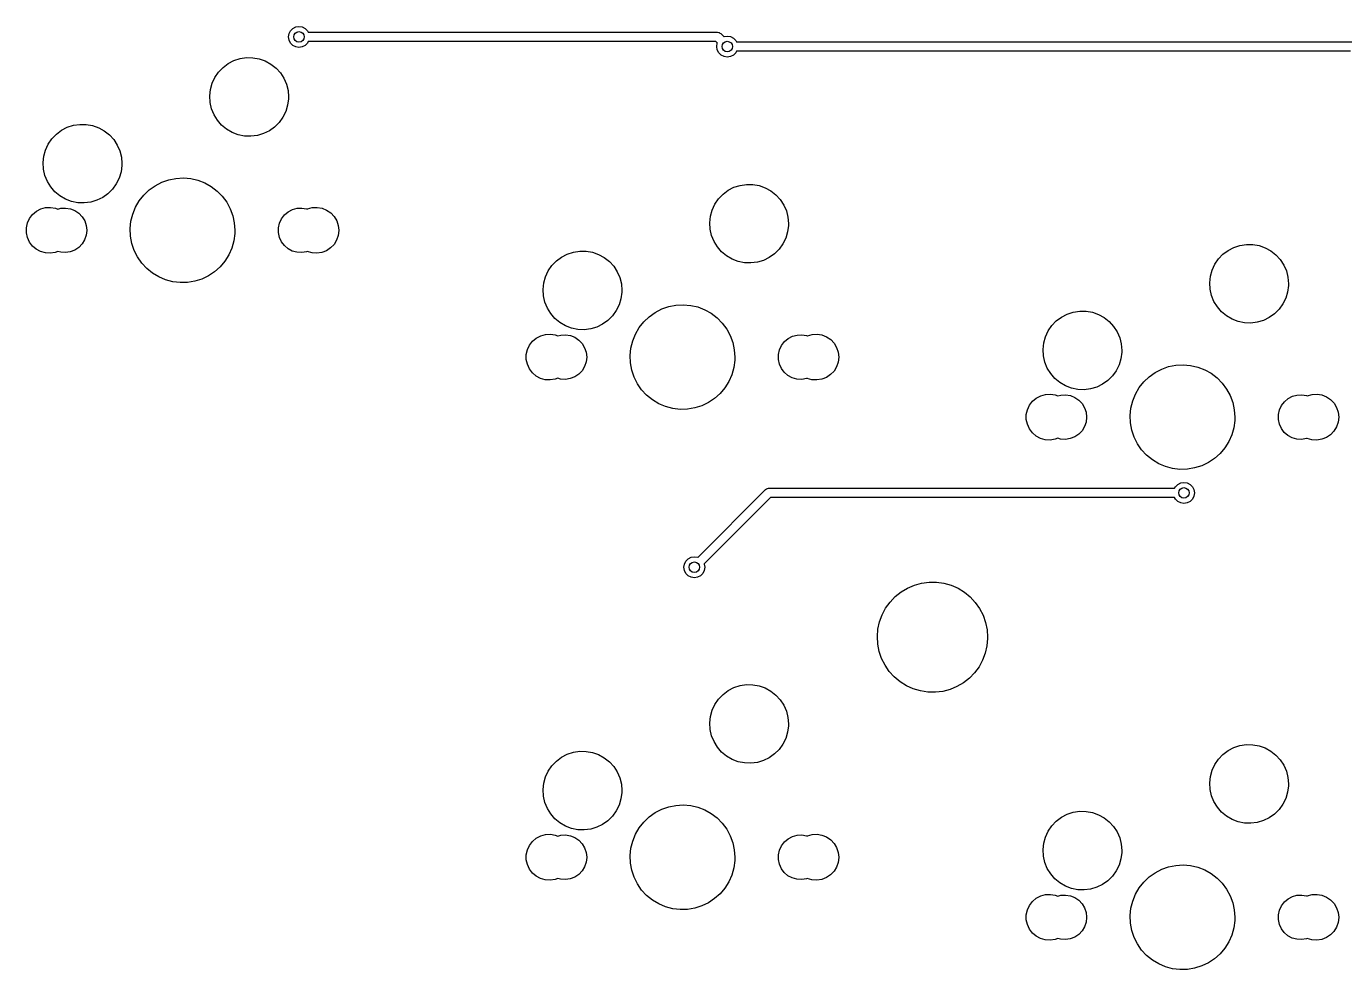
# Model space of a CAD drawing. Extents: x 52 to 375, y -138 to -43.
# Drawn here: x 128.2 to 178.4, y -134.6 to -98.7 of the extents above; entities that cross this region are included whole.
import ezdxf

# ---------------------------------------------------------------- set-up
doc = ezdxf.new("R2010")
doc.units = 0
doc.layers.add('BLACK', color=7, linetype='CONTINUOUS')

msp = doc.modelspace()

# ---------------------------------------------------------------- linework, layer by layer
at = {"layer": 'BLACK', "linetype": 'CONTINUOUS'}
for p, q in [((138.15, -99.0596), (138.17, -98.936)), ((138.17, -98.936), (138.227, -98.8245)), ((138.227, -98.8245), (138.315, -98.736)), ((138.315, -98.736), (138.427, -98.6792)), ((138.427, -98.6792), (138.55, -98.6596)), ((138.55, -98.6596), (138.674, -98.6792)), ((138.674, -98.6792), (138.786, -98.736)), ((138.786, -98.736), (138.874, -98.8245)), ((138.874, -98.8245), (138.905, -98.8846)), ((138.905, -98.8846), (154.501, -98.8846)), ((154.501, -98.8846), (154.545, -98.8901)), ((154.545, -98.8901), (154.549, -98.8923)), ((154.549, -98.8923), (154.554, -98.8926)), ((154.554, -98.8926), (154.586, -98.9119)), ((154.586, -98.9119), (154.619, -98.9295)), ((154.619, -98.9295), (154.621, -98.9334)), ((154.621, -98.9334), (154.625, -98.9359)), ((154.625, -98.9359), (154.739, -99.0499)), ((138.17, -99.1832), (138.15, -99.0596)), ((138.227, -99.2947), (138.17, -99.1832)), ((138.315, -99.3832), (138.227, -99.2947)), ((138.427, -99.44), (138.315, -99.3832)), ((138.55, -99.4596), (138.427, -99.44)), ((138.674, -99.44), (138.55, -99.4596)), ((138.786, -99.3832), (138.674, -99.44)), ((138.874, -99.2947), (138.786, -99.3832)), ((138.905, -99.2346), (138.874, -99.2947)), ((154.429, -99.2346), (138.905, -99.2346)), ((154.492, -99.2974), (154.429, -99.2346)), ((154.469, -99.4272), (154.489, -99.3036)), ((154.489, -99.5508), (154.469, -99.4272)), ((154.489, -99.3036), (154.492, -99.2974)), ((154.739, -99.0499), (154.745, -99.0468)), ((154.745, -99.0468), (154.869, -99.0272)), ((154.869, -99.0272), (154.993, -99.0468)), ((154.993, -99.0468), (155.104, -99.1036)), ((155.104, -99.1036), (155.193, -99.1921)), ((155.193, -99.1921), (155.223, -99.2522)), ((155.223, -99.2522), (178.689, -99.2522)), ((136.071, -99.9632), (136.304, -99.8868)), ((136.304, -99.8868), (136.547, -99.8497)), ((136.547, -99.8497), (136.793, -99.8527)), ((136.793, -99.8527), (137.035, -99.8958)), ((137.035, -99.8958), (137.267, -99.9778)), ((154.545, -99.6623), (154.489, -99.5508)), ((154.634, -99.7508), (154.545, -99.6623)), ((154.745, -99.8076), (154.634, -99.7508)), ((154.869, -99.8272), (154.745, -99.8076)), ((154.993, -99.8076), (154.869, -99.8272)), ((155.104, -99.7508), (154.993, -99.8076)), ((155.193, -99.6623), (155.104, -99.7508)), ((155.223, -99.6022), (155.193, -99.6623)), ((178.616, -99.6022), (155.223, -99.6022)), ((135.348, -100.605), (135.486, -100.402)), ((135.486, -100.402), (135.656, -100.224)), ((135.656, -100.224), (135.853, -100.077)), ((135.853, -100.077), (136.071, -99.9632)), ((137.267, -99.9778), (137.482, -100.097)), ((137.482, -100.097), (137.675, -100.249)), ((137.675, -100.249), (137.84, -100.431)), ((137.84, -100.431), (137.974, -100.637)), ((135.179, -101.065), (135.244, -100.828)), ((135.244, -100.828), (135.348, -100.605)), ((137.974, -100.637), (138.072, -100.863)), ((138.072, -100.863), (138.132, -101.101)), ((135.152, -101.309), (135.179, -101.065)), ((135.167, -101.555), (135.152, -101.309)), ((138.15, -101.419), (138.118, -101.663)), ((138.132, -101.101), (138.152, -101.346)), ((138.152, -101.346), (138.15, -101.419)), ((135.221, -101.795), (135.167, -101.555)), ((135.313, -102.022), (135.221, -101.795)), ((138.047, -101.898), (137.938, -102.119)), ((138.118, -101.663), (138.047, -101.898)), ((129.721, -102.503), (129.954, -102.427)), ((129.954, -102.427), (130.197, -102.39)), ((130.197, -102.39), (130.443, -102.393)), ((130.443, -102.393), (130.685, -102.436)), ((130.685, -102.436), (130.917, -102.518)), ((135.442, -102.232), (135.313, -102.022)), ((135.603, -102.418), (135.442, -102.232)), ((135.792, -102.575), (135.603, -102.418)), ((137.794, -102.318), (137.62, -102.492)), ((137.938, -102.119), (137.794, -102.318)), ((128.998, -103.145), (129.136, -102.942)), ((129.136, -102.942), (129.306, -102.764)), ((129.306, -102.764), (129.503, -102.617)), ((129.503, -102.617), (129.721, -102.503)), ((130.917, -102.518), (131.132, -102.637)), ((131.132, -102.637), (131.325, -102.789)), ((131.325, -102.789), (131.49, -102.971)), ((136.004, -102.699), (135.792, -102.575)), ((136.234, -102.786), (136.004, -102.699)), ((136.474, -102.835), (136.234, -102.786)), ((136.72, -102.844), (136.474, -102.835)), ((136.964, -102.813), (136.72, -102.844)), ((137.199, -102.743), (136.964, -102.813)), ((137.42, -102.634), (137.199, -102.743)), ((137.62, -102.492), (137.42, -102.634)), ((128.829, -103.605), (128.894, -103.368)), ((128.894, -103.368), (128.998, -103.145)), ((131.49, -102.971), (131.624, -103.177)), ((131.624, -103.177), (131.722, -103.403)), ((131.722, -103.403), (131.782, -103.641)), ((128.802, -103.849), (128.829, -103.605)), ((128.817, -104.095), (128.802, -103.849)), ((131.8, -103.959), (131.768, -104.203)), ((131.782, -103.641), (131.802, -103.886)), ((131.802, -103.886), (131.8, -103.959)), ((128.871, -104.335), (128.817, -104.095)), ((128.963, -104.562), (128.871, -104.335)), ((131.697, -104.438), (131.588, -104.659)), ((131.768, -104.203), (131.697, -104.438)), ((133.586, -104.503), (133.862, -104.448)), ((133.862, -104.448), (134.143, -104.432)), ((134.143, -104.432), (134.424, -104.457)), ((134.424, -104.457), (134.698, -104.52)), ((129.092, -104.772), (128.963, -104.562)), ((129.253, -104.958), (129.092, -104.772)), ((129.442, -105.115), (129.253, -104.958)), ((131.444, -104.858), (131.27, -105.032)), ((131.588, -104.659), (131.444, -104.858)), ((132.637, -105.084), (132.841, -104.89)), ((132.841, -104.89), (133.07, -104.726)), ((133.07, -104.726), (133.32, -104.596)), ((133.32, -104.596), (133.586, -104.503)), ((134.698, -104.52), (134.961, -104.622)), ((134.961, -104.622), (135.207, -104.759)), ((135.207, -104.759), (135.431, -104.93)), ((135.431, -104.93), (135.628, -105.131)), ((154.706, -105.05), (154.903, -104.903)), ((154.903, -104.903), (155.121, -104.789)), ((155.121, -104.789), (155.354, -104.713)), ((155.354, -104.713), (155.597, -104.676)), ((155.597, -104.676), (155.843, -104.679)), ((155.843, -104.679), (156.085, -104.722)), ((156.085, -104.722), (156.317, -104.804)), ((156.317, -104.804), (156.532, -104.923)), ((156.532, -104.923), (156.725, -105.075)), ((129.654, -105.239), (129.442, -105.115)), ((129.884, -105.326), (129.654, -105.239)), ((130.124, -105.375), (129.884, -105.326)), ((130.37, -105.384), (130.124, -105.375)), ((130.614, -105.353), (130.37, -105.384)), ((130.849, -105.283), (130.614, -105.353)), ((131.07, -105.174), (130.849, -105.283)), ((131.27, -105.032), (131.07, -105.174)), ((132.321, -105.549), (132.463, -105.305)), ((132.463, -105.305), (132.637, -105.084)), ((135.628, -105.131), (135.796, -105.358)), ((135.796, -105.358), (135.929, -105.605)), ((154.294, -105.654), (154.398, -105.431)), ((154.398, -105.431), (154.536, -105.228)), ((154.536, -105.228), (154.706, -105.05)), ((156.725, -105.075), (156.89, -105.257)), ((156.89, -105.257), (157.024, -105.463)), ((157.024, -105.463), (157.122, -105.689)), ((128.204, -106.144), (128.284, -105.973)), ((128.284, -105.973), (128.398, -105.823)), ((128.398, -105.823), (128.543, -105.701)), ((128.543, -105.701), (128.71, -105.612)), ((128.71, -105.612), (128.892, -105.562)), ((128.892, -105.562), (129.081, -105.552)), ((129.081, -105.552), (129.267, -105.583)), ((129.267, -105.583), (129.358, -105.619)), ((129.358, -105.619), (129.476, -105.587)), ((129.476, -105.587), (129.659, -105.577)), ((129.659, -105.577), (129.841, -105.607)), ((129.841, -105.607), (130.011, -105.675)), ((130.011, -105.675), (130.163, -105.779)), ((130.163, -105.779), (130.289, -105.912)), ((130.289, -105.912), (130.384, -106.069)), ((132.148, -106.083), (132.216, -105.81)), ((132.216, -105.81), (132.321, -105.549)), ((135.929, -105.605), (136.027, -105.87)), ((136.027, -105.87), (136.086, -106.145)), ((137.885, -105.986), (137.996, -105.84)), ((137.996, -105.84), (138.137, -105.721)), ((138.137, -105.721), (138.299, -105.636)), ((138.299, -105.636), (138.476, -105.587)), ((138.476, -105.587), (138.659, -105.577)), ((138.659, -105.577), (138.841, -105.607)), ((138.841, -105.607), (138.863, -105.616)), ((138.863, -105.616), (138.87, -105.612)), ((138.87, -105.612), (139.052, -105.562)), ((139.052, -105.562), (139.241, -105.552)), ((139.241, -105.552), (139.427, -105.583)), ((139.427, -105.583), (139.603, -105.653)), ((139.603, -105.653), (139.759, -105.76)), ((139.759, -105.76), (139.889, -105.897)), ((139.889, -105.897), (139.986, -106.059)), ((154.202, -106.135), (154.229, -105.891)), ((154.229, -105.891), (154.294, -105.654)), ((157.122, -105.689), (157.182, -105.927)), ((157.182, -105.927), (157.202, -106.172)), ((128.162, -106.328), (128.204, -106.144)), ((128.162, -106.517), (128.162, -106.328)), ((130.384, -106.069), (130.442, -106.243)), ((130.462, -106.432), (130.441, -106.614)), ((130.442, -106.243), (130.462, -106.426)), ((130.462, -106.426), (130.462, -106.432)), ((132.119, -106.363), (132.148, -106.083)), ((132.13, -106.645), (132.119, -106.363)), ((136.086, -106.145), (136.106, -106.426)), ((136.106, -106.426), (136.102, -106.551)), ((137.767, -106.331), (137.807, -106.152)), ((137.767, -106.515), (137.767, -106.331)), ((137.807, -106.152), (137.885, -105.986)), ((139.986, -106.059), (140.047, -106.238)), ((140.067, -106.432), (140.045, -106.62)), ((140.047, -106.238), (140.067, -106.426)), ((140.067, -106.426), (140.067, -106.432)), ((154.217, -106.381), (154.202, -106.135)), ((154.271, -106.621), (154.217, -106.381)), ((157.2, -106.245), (157.168, -106.489)), ((157.202, -106.172), (157.2, -106.245)), ((128.202, -106.702), (128.162, -106.517)), ((128.28, -106.874), (128.202, -106.702)), ((128.394, -107.025), (128.28, -106.874)), ((130.285, -106.945), (130.158, -107.077)), ((130.381, -106.788), (130.285, -106.945)), ((130.441, -106.614), (130.381, -106.788)), ((132.181, -106.922), (132.13, -106.645)), ((132.27, -107.189), (132.181, -106.922)), ((136.064, -106.83), (135.988, -107.101)), ((136.102, -106.551), (136.064, -106.83)), ((137.805, -106.694), (137.767, -106.515)), ((137.882, -106.861), (137.805, -106.694)), ((137.992, -107.008), (137.882, -106.861)), ((139.885, -106.96), (139.754, -107.096)), ((139.984, -106.799), (139.885, -106.96)), ((140.045, -106.62), (139.984, -106.799)), ((154.363, -106.848), (154.271, -106.621)), ((154.492, -107.058), (154.363, -106.848)), ((156.988, -106.945), (156.844, -107.144)), ((157.097, -106.724), (156.988, -106.945)), ((157.168, -106.489), (157.097, -106.724)), ((174.404, -106.999), (174.647, -106.962)), ((174.647, -106.962), (174.893, -106.965)), ((174.893, -106.965), (175.135, -107.008)), ((128.538, -107.148), (128.394, -107.025)), ((128.704, -107.237), (128.538, -107.148)), ((128.886, -107.289), (128.704, -107.237)), ((129.075, -107.3), (128.886, -107.289)), ((129.261, -107.27), (129.075, -107.3)), ((129.358, -107.232), (129.261, -107.27)), ((129.47, -107.264), (129.358, -107.232)), ((129.654, -107.275), (129.47, -107.264)), ((129.835, -107.246), (129.654, -107.275)), ((130.006, -107.179), (129.835, -107.246)), ((130.158, -107.077), (130.006, -107.179)), ((132.396, -107.441), (132.27, -107.189)), ((132.556, -107.673), (132.396, -107.441)), ((135.874, -107.359), (135.725, -107.598)), ((135.988, -107.101), (135.874, -107.359)), ((138.132, -107.127), (137.992, -107.008)), ((138.294, -107.214), (138.132, -107.127)), ((138.47, -107.264), (138.294, -107.214)), ((138.654, -107.275), (138.47, -107.264)), ((138.835, -107.246), (138.654, -107.275)), ((138.861, -107.236), (138.835, -107.246)), ((138.864, -107.237), (138.861, -107.236)), ((139.046, -107.289), (138.864, -107.237)), ((139.235, -107.3), (139.046, -107.289)), ((139.421, -107.27), (139.235, -107.3)), ((139.597, -107.201), (139.421, -107.27)), ((139.754, -107.096), (139.597, -107.201)), ((148.356, -107.59), (148.553, -107.443)), ((148.553, -107.443), (148.771, -107.329)), ((148.771, -107.329), (149.004, -107.253)), ((149.004, -107.253), (149.247, -107.216)), ((149.247, -107.216), (149.493, -107.219)), ((149.493, -107.219), (149.735, -107.262)), ((149.735, -107.262), (149.967, -107.344)), ((149.967, -107.344), (150.182, -107.463)), ((150.182, -107.463), (150.375, -107.615)), ((154.653, -107.244), (154.492, -107.058)), ((154.842, -107.401), (154.653, -107.244)), ((155.054, -107.525), (154.842, -107.401)), ((156.47, -107.46), (156.249, -107.569)), ((156.67, -107.318), (156.47, -107.46)), ((156.844, -107.144), (156.67, -107.318)), ((173.586, -107.514), (173.756, -107.336)), ((173.756, -107.336), (173.953, -107.189)), ((173.953, -107.189), (174.171, -107.075)), ((174.171, -107.075), (174.404, -106.999)), ((175.135, -107.008), (175.367, -107.09)), ((175.367, -107.09), (175.582, -107.209)), ((175.582, -107.209), (175.775, -107.361)), ((175.775, -107.361), (175.94, -107.543)), ((132.747, -107.879), (132.556, -107.673)), ((132.965, -108.057), (132.747, -107.879)), ((135.544, -107.814), (135.334, -108.001)), ((135.725, -107.598), (135.544, -107.814)), ((147.944, -108.194), (148.048, -107.971)), ((148.048, -107.971), (148.186, -107.768)), ((148.186, -107.768), (148.356, -107.59)), ((150.375, -107.615), (150.54, -107.797)), ((150.54, -107.797), (150.674, -108.003)), ((155.284, -107.612), (155.054, -107.525)), ((155.524, -107.661), (155.284, -107.612)), ((155.77, -107.67), (155.524, -107.661)), ((156.014, -107.639), (155.77, -107.67)), ((156.249, -107.569), (156.014, -107.639)), ((173.279, -108.177), (173.344, -107.94)), ((173.344, -107.94), (173.448, -107.717)), ((173.448, -107.717), (173.586, -107.514)), ((175.94, -107.543), (176.074, -107.749)), ((176.074, -107.749), (176.172, -107.975)), ((176.172, -107.975), (176.232, -108.213)), ((133.207, -108.203), (132.965, -108.057)), ((133.466, -108.312), (133.207, -108.203)), ((133.738, -108.385), (133.466, -108.312)), ((134.018, -108.418), (133.738, -108.385)), ((134.3, -108.411), (134.018, -108.418)), ((134.577, -108.365), (134.3, -108.411)), ((134.846, -108.28), (134.577, -108.365)), ((135.1, -108.158), (134.846, -108.28)), ((135.334, -108.001), (135.1, -108.158)), ((147.852, -108.675), (147.879, -108.431)), ((147.879, -108.431), (147.944, -108.194)), ((150.674, -108.003), (150.772, -108.229)), ((150.772, -108.229), (150.832, -108.467)), ((150.832, -108.467), (150.852, -108.712)), ((173.252, -108.421), (173.279, -108.177)), ((173.267, -108.667), (173.252, -108.421)), ((176.232, -108.213), (176.252, -108.458)), ((176.252, -108.458), (176.25, -108.531)), ((147.867, -108.921), (147.852, -108.675)), ((147.921, -109.161), (147.867, -108.921)), ((150.85, -108.785), (150.818, -109.029)), ((150.852, -108.712), (150.85, -108.785)), ((173.321, -108.907), (173.267, -108.667)), ((173.413, -109.134), (173.321, -108.907)), ((176.218, -108.775), (176.147, -109.01)), ((176.25, -108.531), (176.218, -108.775)), ((148.013, -109.388), (147.921, -109.161)), ((148.142, -109.598), (148.013, -109.388)), ((150.638, -109.485), (150.494, -109.684)), ((150.747, -109.264), (150.638, -109.485)), ((150.818, -109.029), (150.747, -109.264)), ((152.12, -109.552), (152.37, -109.422)), ((152.37, -109.422), (152.636, -109.329)), ((152.636, -109.329), (152.912, -109.274)), ((152.912, -109.274), (153.193, -109.258)), ((153.193, -109.258), (153.474, -109.283)), ((153.474, -109.283), (153.748, -109.346)), ((153.748, -109.346), (154.011, -109.448)), ((154.011, -109.448), (154.257, -109.585)), ((173.542, -109.344), (173.413, -109.134)), ((173.703, -109.53), (173.542, -109.344)), ((175.894, -109.43), (175.72, -109.604)), ((176.038, -109.231), (175.894, -109.43)), ((176.147, -109.01), (176.038, -109.231)), ((148.303, -109.784), (148.142, -109.598)), ((148.492, -109.941), (148.303, -109.784)), ((148.704, -110.065), (148.492, -109.941)), ((150.12, -110), (149.899, -110.109)), ((150.32, -109.858), (150.12, -110)), ((150.494, -109.684), (150.32, -109.858)), ((151.513, -110.131), (151.687, -109.91)), ((151.687, -109.91), (151.891, -109.716)), ((151.891, -109.716), (152.12, -109.552)), ((154.257, -109.585), (154.481, -109.756)), ((154.481, -109.756), (154.678, -109.957)), ((154.678, -109.957), (154.846, -110.184)), ((167.236, -110.054), (167.406, -109.876)), ((167.406, -109.876), (167.603, -109.729)), ((167.603, -109.729), (167.821, -109.615)), ((167.821, -109.615), (168.054, -109.539)), ((168.054, -109.539), (168.297, -109.502)), ((168.297, -109.502), (168.543, -109.505)), ((168.543, -109.505), (168.785, -109.548)), ((168.785, -109.548), (169.017, -109.63)), ((169.017, -109.63), (169.232, -109.749)), ((169.232, -109.749), (169.425, -109.901)), ((169.425, -109.901), (169.59, -110.083)), ((173.892, -109.687), (173.703, -109.53)), ((174.104, -109.811), (173.892, -109.687)), ((174.334, -109.898), (174.104, -109.811)), ((174.574, -109.947), (174.334, -109.898)), ((174.82, -109.956), (174.574, -109.947)), ((175.064, -109.925), (174.82, -109.956)), ((175.299, -109.855), (175.064, -109.925)), ((175.52, -109.746), (175.299, -109.855)), ((175.72, -109.604), (175.52, -109.746)), ((147.593, -110.527), (147.76, -110.438)), ((147.76, -110.438), (147.942, -110.388)), ((147.942, -110.388), (148.131, -110.378)), ((148.131, -110.378), (148.317, -110.409)), ((148.317, -110.409), (148.408, -110.445)), ((148.408, -110.445), (148.526, -110.413)), ((148.526, -110.413), (148.709, -110.403)), ((148.934, -110.152), (148.704, -110.065)), ((148.709, -110.403), (148.891, -110.433)), ((148.891, -110.433), (149.061, -110.501)), ((149.174, -110.201), (148.934, -110.152)), ((149.061, -110.501), (149.213, -110.605)), ((149.42, -110.21), (149.174, -110.201)), ((149.664, -110.179), (149.42, -110.21)), ((149.899, -110.109), (149.664, -110.179)), ((151.266, -110.636), (151.371, -110.375)), ((151.371, -110.375), (151.513, -110.131)), ((154.846, -110.184), (154.979, -110.431)), ((154.979, -110.431), (155.077, -110.696)), ((157.187, -110.547), (157.349, -110.462)), ((157.349, -110.462), (157.526, -110.413)), ((157.526, -110.413), (157.709, -110.403)), ((157.709, -110.403), (157.891, -110.433)), ((157.891, -110.433), (157.913, -110.442)), ((157.913, -110.442), (157.92, -110.438)), ((157.92, -110.438), (158.102, -110.388)), ((158.102, -110.388), (158.291, -110.378)), ((158.291, -110.378), (158.477, -110.409)), ((158.477, -110.409), (158.653, -110.479)), ((158.653, -110.479), (158.809, -110.586)), ((166.929, -110.717), (166.994, -110.48)), ((166.994, -110.48), (167.098, -110.257)), ((167.098, -110.257), (167.236, -110.054)), ((169.59, -110.083), (169.724, -110.289)), ((169.724, -110.289), (169.822, -110.515)), ((147.212, -111.154), (147.254, -110.97)), ((147.254, -110.97), (147.334, -110.799)), ((147.334, -110.799), (147.448, -110.649)), ((147.448, -110.649), (147.593, -110.527)), ((149.213, -110.605), (149.339, -110.738)), ((149.339, -110.738), (149.434, -110.895)), ((149.434, -110.895), (149.492, -111.069)), ((151.169, -111.189), (151.198, -110.909)), ((151.198, -110.909), (151.266, -110.636)), ((155.077, -110.696), (155.136, -110.971)), ((155.136, -110.971), (155.156, -111.252)), ((156.817, -111.157), (156.857, -110.978)), ((156.857, -110.978), (156.935, -110.812)), ((156.935, -110.812), (157.046, -110.666)), ((157.046, -110.666), (157.187, -110.547)), ((158.809, -110.586), (158.939, -110.723)), ((158.939, -110.723), (159.036, -110.885)), ((159.036, -110.885), (159.097, -111.064)), ((166.902, -110.961), (166.929, -110.717)), ((166.917, -111.207), (166.902, -110.961)), ((169.822, -110.515), (169.882, -110.753)), ((169.882, -110.753), (169.902, -110.998)), ((169.902, -110.998), (169.9, -111.071)), ((147.212, -111.343), (147.212, -111.154)), ((147.252, -111.528), (147.212, -111.343)), ((149.491, -111.44), (149.431, -111.614)), ((149.512, -111.258), (149.491, -111.44)), ((149.492, -111.069), (149.512, -111.252)), ((149.512, -111.252), (149.512, -111.258)), ((151.18, -111.471), (151.169, -111.189)), ((151.231, -111.748), (151.18, -111.471)), ((155.152, -111.377), (155.114, -111.656)), ((155.156, -111.252), (155.152, -111.377)), ((156.817, -111.341), (156.817, -111.157)), ((156.855, -111.52), (156.817, -111.341)), ((159.095, -111.446), (159.034, -111.625)), ((159.117, -111.258), (159.095, -111.446)), ((159.097, -111.064), (159.117, -111.252)), ((159.117, -111.252), (159.117, -111.258)), ((166.971, -111.447), (166.917, -111.207)), ((167.063, -111.674), (166.971, -111.447)), ((169.868, -111.315), (169.797, -111.55)), ((169.9, -111.071), (169.868, -111.315)), ((147.33, -111.7), (147.252, -111.528)), ((147.444, -111.851), (147.33, -111.7)), ((147.588, -111.974), (147.444, -111.851)), ((147.754, -112.063), (147.588, -111.974)), ((149.056, -112.005), (148.885, -112.072)), ((149.208, -111.903), (149.056, -112.005)), ((149.335, -111.771), (149.208, -111.903)), ((149.431, -111.614), (149.335, -111.771)), ((151.32, -112.015), (151.231, -111.748)), ((155.038, -111.927), (154.924, -112.185)), ((155.114, -111.656), (155.038, -111.927)), ((156.932, -111.687), (156.855, -111.52)), ((157.042, -111.834), (156.932, -111.687)), ((157.182, -111.953), (157.042, -111.834)), ((157.344, -112.04), (157.182, -111.953)), ((158.804, -111.922), (158.647, -112.027)), ((158.935, -111.786), (158.804, -111.922)), ((159.034, -111.625), (158.935, -111.786)), ((167.192, -111.884), (167.063, -111.674)), ((167.353, -112.07), (167.192, -111.884)), ((169.544, -111.97), (169.37, -112.144)), ((169.688, -111.771), (169.544, -111.97)), ((169.797, -111.55), (169.688, -111.771)), ((170.737, -112.196), (170.941, -112.002)), ((170.941, -112.002), (171.17, -111.838)), ((171.17, -111.838), (171.42, -111.708)), ((171.42, -111.708), (171.686, -111.615)), ((171.686, -111.615), (171.962, -111.56)), ((171.962, -111.56), (172.243, -111.544)), ((172.243, -111.544), (172.524, -111.569)), ((172.524, -111.569), (172.798, -111.632)), ((172.798, -111.632), (173.061, -111.734)), ((173.061, -111.734), (173.307, -111.871)), ((173.307, -111.871), (173.531, -112.042)), ((147.936, -112.115), (147.754, -112.063)), ((148.125, -112.126), (147.936, -112.115)), ((148.311, -112.096), (148.125, -112.126)), ((148.408, -112.058), (148.311, -112.096)), ((148.52, -112.09), (148.408, -112.058)), ((148.704, -112.101), (148.52, -112.09)), ((148.885, -112.072), (148.704, -112.101)), ((151.446, -112.267), (151.32, -112.015)), ((151.606, -112.499), (151.446, -112.267)), ((151.797, -112.705), (151.606, -112.499)), ((154.775, -112.424), (154.594, -112.64)), ((154.924, -112.185), (154.775, -112.424)), ((157.52, -112.09), (157.344, -112.04)), ((157.704, -112.101), (157.52, -112.09)), ((157.885, -112.072), (157.704, -112.101)), ((157.911, -112.062), (157.885, -112.072)), ((157.914, -112.063), (157.911, -112.062)), ((158.096, -112.115), (157.914, -112.063)), ((158.285, -112.126), (158.096, -112.115)), ((158.471, -112.096), (158.285, -112.126)), ((158.647, -112.027), (158.471, -112.096)), ((167.542, -112.227), (167.353, -112.07)), ((167.754, -112.351), (167.542, -112.227)), ((167.984, -112.438), (167.754, -112.351)), ((168.224, -112.487), (167.984, -112.438)), ((168.47, -112.496), (168.224, -112.487)), ((168.714, -112.465), (168.47, -112.496)), ((168.949, -112.395), (168.714, -112.465)), ((169.17, -112.286), (168.949, -112.395)), ((169.37, -112.144), (169.17, -112.286)), ((170.421, -112.661), (170.563, -112.417)), ((170.563, -112.417), (170.737, -112.196)), ((173.531, -112.042), (173.728, -112.243)), ((173.728, -112.243), (173.896, -112.47)), ((173.896, -112.47), (174.029, -112.717)), ((152.015, -112.883), (151.797, -112.705)), ((152.257, -113.029), (152.015, -112.883)), ((154.15, -112.984), (153.896, -113.106)), ((154.384, -112.827), (154.15, -112.984)), ((154.594, -112.64), (154.384, -112.827)), ((166.384, -113.085), (166.498, -112.935)), ((166.498, -112.935), (166.643, -112.813)), ((166.643, -112.813), (166.81, -112.724)), ((166.81, -112.724), (166.992, -112.674)), ((166.992, -112.674), (167.181, -112.664)), ((167.181, -112.664), (167.367, -112.695)), ((167.367, -112.695), (167.458, -112.731)), ((167.458, -112.731), (167.576, -112.699)), ((167.576, -112.699), (167.759, -112.689)), ((167.759, -112.689), (167.941, -112.719)), ((167.941, -112.719), (168.111, -112.787)), ((168.111, -112.787), (168.263, -112.891)), ((168.263, -112.891), (168.389, -113.024)), ((170.248, -113.195), (170.316, -112.922)), ((170.316, -112.922), (170.421, -112.661)), ((174.029, -112.717), (174.127, -112.982)), ((174.127, -112.982), (174.186, -113.257)), ((175.985, -113.098), (176.096, -112.952)), ((176.096, -112.952), (176.237, -112.833)), ((176.237, -112.833), (176.399, -112.748)), ((176.399, -112.748), (176.576, -112.699)), ((176.576, -112.699), (176.759, -112.689)), ((176.759, -112.689), (176.941, -112.719)), ((176.941, -112.719), (176.963, -112.728)), ((176.963, -112.728), (176.97, -112.724)), ((176.97, -112.724), (177.152, -112.674)), ((177.152, -112.674), (177.341, -112.664)), ((177.341, -112.664), (177.527, -112.695)), ((177.527, -112.695), (177.703, -112.765)), ((177.703, -112.765), (177.859, -112.872)), ((177.859, -112.872), (177.989, -113.009)), ((177.989, -113.009), (178.086, -113.171)), ((152.516, -113.138), (152.257, -113.029)), ((152.788, -113.211), (152.516, -113.138)), ((153.068, -113.244), (152.788, -113.211)), ((153.35, -113.237), (153.068, -113.244)), ((153.627, -113.191), (153.35, -113.237)), ((153.896, -113.106), (153.627, -113.191)), ((166.262, -113.44), (166.304, -113.256)), ((166.262, -113.629), (166.262, -113.44)), ((166.304, -113.256), (166.384, -113.085)), ((168.389, -113.024), (168.484, -113.181)), ((168.484, -113.181), (168.542, -113.355)), ((168.542, -113.355), (168.562, -113.538)), ((170.219, -113.475), (170.248, -113.195)), ((170.23, -113.757), (170.219, -113.475)), ((174.186, -113.257), (174.206, -113.538)), ((175.867, -113.443), (175.907, -113.264)), ((175.867, -113.627), (175.867, -113.443)), ((175.907, -113.264), (175.985, -113.098)), ((178.086, -113.171), (178.147, -113.35)), ((178.147, -113.35), (178.167, -113.538)), ((166.302, -113.814), (166.262, -113.629)), ((166.38, -113.986), (166.302, -113.814)), ((166.494, -114.137), (166.38, -113.986)), ((168.481, -113.9), (168.385, -114.057)), ((168.541, -113.726), (168.481, -113.9)), ((168.562, -113.544), (168.541, -113.726)), ((168.562, -113.538), (168.562, -113.544)), ((170.281, -114.034), (170.23, -113.757)), ((174.164, -113.942), (174.088, -114.213)), ((174.202, -113.663), (174.164, -113.942)), ((174.206, -113.538), (174.202, -113.663)), ((175.905, -113.806), (175.867, -113.627)), ((175.982, -113.973), (175.905, -113.806)), ((176.092, -114.12), (175.982, -113.973)), ((178.084, -113.911), (177.985, -114.072)), ((178.145, -113.732), (178.084, -113.911)), ((178.167, -113.544), (178.145, -113.732)), ((178.167, -113.538), (178.167, -113.544)), ((166.638, -114.26), (166.494, -114.137)), ((166.804, -114.349), (166.638, -114.26)), ((166.986, -114.401), (166.804, -114.349)), ((167.175, -114.412), (166.986, -114.401)), ((167.361, -114.382), (167.175, -114.412)), ((167.458, -114.344), (167.361, -114.382)), ((167.57, -114.376), (167.458, -114.344)), ((167.754, -114.387), (167.57, -114.376)), ((167.935, -114.358), (167.754, -114.387)), ((168.106, -114.291), (167.935, -114.358)), ((168.258, -114.189), (168.106, -114.291)), ((168.385, -114.057), (168.258, -114.189)), ((170.37, -114.301), (170.281, -114.034)), ((170.496, -114.553), (170.37, -114.301)), ((173.974, -114.471), (173.825, -114.71)), ((174.088, -114.213), (173.974, -114.471)), ((176.232, -114.239), (176.092, -114.12)), ((176.394, -114.326), (176.232, -114.239)), ((176.57, -114.376), (176.394, -114.326)), ((176.754, -114.387), (176.57, -114.376)), ((176.935, -114.358), (176.754, -114.387)), ((176.961, -114.348), (176.935, -114.358)), ((176.964, -114.349), (176.961, -114.348)), ((177.146, -114.401), (176.964, -114.349)), ((177.335, -114.412), (177.146, -114.401)), ((177.521, -114.382), (177.335, -114.412)), ((177.697, -114.313), (177.521, -114.382)), ((177.854, -114.208), (177.697, -114.313)), ((177.985, -114.072), (177.854, -114.208)), ((170.656, -114.785), (170.496, -114.553)), ((170.847, -114.991), (170.656, -114.785)), ((171.065, -115.169), (170.847, -114.991)), ((173.644, -114.926), (173.434, -115.113)), ((173.825, -114.71), (173.644, -114.926)), ((171.307, -115.315), (171.065, -115.169)), ((171.566, -115.424), (171.307, -115.315)), ((171.838, -115.497), (171.566, -115.424)), ((172.118, -115.53), (171.838, -115.497)), ((172.4, -115.523), (172.118, -115.53)), ((172.677, -115.477), (172.4, -115.523)), ((172.946, -115.392), (172.677, -115.477)), ((173.2, -115.27), (172.946, -115.392)), ((173.434, -115.113), (173.2, -115.27)), ((172.145, -116.043), (172.269, -116.024)), ((172.269, -116.024), (172.392, -116.043)), ((153.744, -118.88), (156.324, -116.3)), ((156.324, -116.3), (156.358, -116.273)), ((156.358, -116.273), (156.363, -116.272)), ((156.363, -116.272), (156.366, -116.269)), ((156.366, -116.269), (156.403, -116.26)), ((156.403, -116.26), (156.438, -116.249)), ((156.438, -116.249), (156.443, -116.25)), ((156.443, -116.25), (156.447, -116.249)), ((156.447, -116.249), (171.915, -116.249)), ((171.915, -116.249), (171.945, -116.189)), ((171.945, -116.189), (172.034, -116.1)), ((172.034, -116.1), (172.145, -116.043)), ((172.392, -116.043), (172.504, -116.1)), ((172.504, -116.1), (172.592, -116.189)), ((172.592, -116.189), (172.649, -116.3)), ((172.649, -116.3), (172.669, -116.424)), ((172.669, -116.424), (172.649, -116.548)), ((156.52, -116.599), (153.991, -119.128)), ((171.915, -116.599), (156.52, -116.599)), ((171.945, -116.659), (171.915, -116.599)), ((172.034, -116.748), (171.945, -116.659)), ((172.145, -116.804), (172.034, -116.748)), ((172.269, -116.824), (172.145, -116.804)), ((172.392, -116.804), (172.269, -116.824)), ((172.504, -116.748), (172.392, -116.804)), ((172.592, -116.659), (172.504, -116.748)), ((172.649, -116.548), (172.592, -116.659)), ((153.233, -119.134), (153.29, -119.022)), ((153.29, -119.022), (153.379, -118.934)), ((153.379, -118.934), (153.49, -118.877)), ((153.49, -118.877), (153.614, -118.858)), ((153.614, -118.858), (153.738, -118.877)), ((153.738, -118.877), (153.744, -118.88)), ((153.214, -119.257), (153.233, -119.134)), ((153.233, -119.381), (153.214, -119.257)), ((153.29, -119.493), (153.233, -119.381)), ((153.379, -119.581), (153.29, -119.493)), ((153.938, -119.493), (153.849, -119.581)), ((153.994, -119.381), (153.938, -119.493)), ((153.991, -119.128), (153.994, -119.134)), ((153.994, -119.134), (154.014, -119.257)), ((154.014, -119.257), (153.994, -119.381)), ((153.49, -119.638), (153.379, -119.581)), ((153.614, -119.657), (153.49, -119.638)), ((153.738, -119.638), (153.614, -119.657)), ((153.849, -119.581), (153.738, -119.638)), ((161.734, -120.049), (161.996, -119.937)), ((161.996, -119.937), (162.272, -119.861)), ((162.272, -119.861), (162.555, -119.824)), ((162.555, -119.824), (162.841, -119.826)), ((162.841, -119.826), (163.124, -119.866)), ((163.124, -119.866), (163.398, -119.944)), ((163.398, -119.944), (163.66, -120.059)), ((161.069, -120.581), (161.266, -120.374)), ((161.266, -120.374), (161.489, -120.196)), ((161.489, -120.196), (161.734, -120.049)), ((163.66, -120.059), (163.903, -120.208)), ((163.903, -120.208), (164.125, -120.389)), ((164.125, -120.389), (164.319, -120.598)), ((160.769, -121.066), (160.902, -120.813)), ((160.902, -120.813), (161.069, -120.581)), ((164.319, -120.598), (164.483, -120.832)), ((164.483, -120.832), (164.614, -121.086)), ((160.61, -121.613), (160.67, -121.334)), ((160.67, -121.334), (160.769, -121.066)), ((164.614, -121.086), (164.71, -121.355)), ((164.71, -121.355), (164.768, -121.635)), ((160.587, -121.898), (160.61, -121.613)), ((160.604, -122.183), (160.587, -121.898)), ((164.787, -121.964), (164.761, -122.249)), ((164.768, -121.635), (164.787, -121.92)), ((164.787, -121.92), (164.787, -121.964)), ((160.659, -122.464), (160.604, -122.183)), ((160.751, -122.734), (160.659, -122.464)), ((164.697, -122.527), (164.596, -122.794)), ((164.761, -122.249), (164.697, -122.527)), ((160.879, -122.989), (160.751, -122.734)), ((161.041, -123.224), (160.879, -122.989)), ((164.46, -123.045), (164.291, -123.275)), ((164.596, -122.794), (164.46, -123.045)), ((161.233, -123.436), (161.041, -123.224)), ((161.453, -123.619), (161.233, -123.436)), ((164.092, -123.481), (163.867, -123.657)), ((164.291, -123.275), (164.092, -123.481)), ((154.706, -124.1), (154.903, -123.953)), ((154.903, -123.953), (155.121, -123.839)), ((155.121, -123.839), (155.354, -123.763)), ((155.354, -123.763), (155.597, -123.726)), ((155.597, -123.726), (155.843, -123.729)), ((155.843, -123.729), (156.085, -123.772)), ((156.085, -123.772), (156.317, -123.854)), ((156.317, -123.854), (156.532, -123.973)), ((156.532, -123.973), (156.725, -124.125)), ((161.695, -123.771), (161.453, -123.619)), ((161.955, -123.888), (161.695, -123.771)), ((162.229, -123.969), (161.955, -123.888)), ((162.511, -124.013), (162.229, -123.969)), ((162.797, -124.017), (162.511, -124.013)), ((163.081, -123.983), (162.797, -124.017)), ((163.357, -123.91), (163.081, -123.983)), ((163.621, -123.801), (163.357, -123.91)), ((163.867, -123.657), (163.621, -123.801)), ((154.294, -124.704), (154.398, -124.481)), ((154.398, -124.481), (154.536, -124.278)), ((154.536, -124.278), (154.706, -124.1)), ((156.725, -124.125), (156.89, -124.307)), ((156.89, -124.307), (157.024, -124.513)), ((157.024, -124.513), (157.122, -124.739)), ((154.202, -125.185), (154.229, -124.941)), ((154.229, -124.941), (154.294, -124.704)), ((157.122, -124.739), (157.182, -124.977)), ((157.182, -124.977), (157.202, -125.222)), ((154.217, -125.431), (154.202, -125.185)), ((154.271, -125.671), (154.217, -125.431)), ((157.168, -125.539), (157.097, -125.774)), ((157.2, -125.295), (157.168, -125.539)), ((157.202, -125.222), (157.2, -125.295)), ((154.363, -125.898), (154.271, -125.671)), ((154.492, -126.108), (154.363, -125.898)), ((156.988, -125.995), (156.844, -126.194)), ((157.097, -125.774), (156.988, -125.995)), ((174.171, -126.125), (174.404, -126.049)), ((174.404, -126.049), (174.647, -126.012)), ((174.647, -126.012), (174.893, -126.015)), ((174.893, -126.015), (175.135, -126.058)), ((175.135, -126.058), (175.367, -126.14)), ((148.356, -126.64), (148.553, -126.493)), ((148.553, -126.493), (148.771, -126.379)), ((148.771, -126.379), (149.004, -126.303)), ((149.004, -126.303), (149.247, -126.266)), ((149.247, -126.266), (149.493, -126.269)), ((149.493, -126.269), (149.735, -126.312)), ((149.735, -126.312), (149.967, -126.394)), ((149.967, -126.394), (150.182, -126.513)), ((150.182, -126.513), (150.375, -126.665)), ((154.653, -126.294), (154.492, -126.108)), ((154.842, -126.451), (154.653, -126.294)), ((155.054, -126.575), (154.842, -126.451)), ((155.284, -126.662), (155.054, -126.575)), ((156.47, -126.51), (156.249, -126.619)), ((156.67, -126.368), (156.47, -126.51)), ((156.844, -126.194), (156.67, -126.368)), ((173.448, -126.767), (173.586, -126.564)), ((173.586, -126.564), (173.756, -126.386)), ((173.756, -126.386), (173.953, -126.239)), ((173.953, -126.239), (174.171, -126.125)), ((175.367, -126.14), (175.582, -126.259)), ((175.582, -126.259), (175.775, -126.411)), ((175.775, -126.411), (175.94, -126.593)), ((147.944, -127.244), (148.048, -127.021)), ((148.048, -127.021), (148.186, -126.818)), ((148.186, -126.818), (148.356, -126.64)), ((150.375, -126.665), (150.54, -126.847)), ((150.54, -126.847), (150.674, -127.053)), ((150.674, -127.053), (150.772, -127.279)), ((155.524, -126.711), (155.284, -126.662)), ((155.77, -126.72), (155.524, -126.711)), ((156.014, -126.689), (155.77, -126.72)), ((156.249, -126.619), (156.014, -126.689)), ((173.279, -127.227), (173.344, -126.99)), ((173.344, -126.99), (173.448, -126.767)), ((175.94, -126.593), (176.074, -126.799)), ((176.074, -126.799), (176.172, -127.025)), ((176.172, -127.025), (176.232, -127.263)), ((147.852, -127.725), (147.879, -127.481)), ((147.879, -127.481), (147.944, -127.244)), ((150.772, -127.279), (150.832, -127.517)), ((150.832, -127.517), (150.852, -127.762)), ((173.252, -127.471), (173.279, -127.227)), ((173.267, -127.717), (173.252, -127.471)), ((176.25, -127.581), (176.218, -127.825)), ((176.232, -127.263), (176.252, -127.508)), ((176.252, -127.508), (176.25, -127.581)), ((147.867, -127.971), (147.852, -127.725)), ((147.921, -128.211), (147.867, -127.971)), ((150.818, -128.079), (150.747, -128.314)), ((150.85, -127.835), (150.818, -128.079)), ((150.852, -127.762), (150.85, -127.835)), ((173.321, -127.957), (173.267, -127.717)), ((173.413, -128.184), (173.321, -127.957)), ((176.147, -128.06), (176.038, -128.281)), ((176.218, -127.825), (176.147, -128.06)), ((148.013, -128.438), (147.921, -128.211)), ((148.142, -128.648), (148.013, -128.438)), ((150.638, -128.535), (150.494, -128.734)), ((150.747, -128.314), (150.638, -128.535)), ((152.12, -128.602), (152.37, -128.472)), ((152.37, -128.472), (152.636, -128.379)), ((152.636, -128.379), (152.912, -128.324)), ((152.912, -128.324), (153.193, -128.308)), ((153.193, -128.308), (153.474, -128.333)), ((153.474, -128.333), (153.748, -128.396)), ((153.748, -128.396), (154.011, -128.498)), ((154.011, -128.498), (154.257, -128.635)), ((168.054, -128.589), (168.297, -128.552)), ((168.297, -128.552), (168.543, -128.555)), ((168.543, -128.555), (168.785, -128.598)), ((173.542, -128.394), (173.413, -128.184)), ((173.703, -128.58), (173.542, -128.394)), ((173.892, -128.737), (173.703, -128.58)), ((175.894, -128.48), (175.72, -128.654)), ((176.038, -128.281), (175.894, -128.48)), ((148.303, -128.834), (148.142, -128.648)), ((148.492, -128.991), (148.303, -128.834)), ((148.704, -129.115), (148.492, -128.991)), ((150.12, -129.05), (149.899, -129.159)), ((150.32, -128.908), (150.12, -129.05)), ((150.494, -128.734), (150.32, -128.908)), ((151.513, -129.181), (151.687, -128.96)), ((151.687, -128.96), (151.891, -128.766)), ((151.891, -128.766), (152.12, -128.602)), ((154.257, -128.635), (154.481, -128.806)), ((154.481, -128.806), (154.678, -129.007)), ((154.678, -129.007), (154.846, -129.234)), ((167.236, -129.104), (167.406, -128.926)), ((167.406, -128.926), (167.603, -128.779)), ((167.603, -128.779), (167.821, -128.665)), ((167.821, -128.665), (168.054, -128.589)), ((168.785, -128.598), (169.017, -128.68)), ((169.017, -128.68), (169.232, -128.799)), ((169.232, -128.799), (169.425, -128.951)), ((169.425, -128.951), (169.59, -129.133)), ((174.104, -128.861), (173.892, -128.737)), ((174.334, -128.948), (174.104, -128.861)), ((174.574, -128.997), (174.334, -128.948)), ((174.82, -129.006), (174.574, -128.997)), ((175.064, -128.975), (174.82, -129.006)), ((175.299, -128.905), (175.064, -128.975)), ((175.52, -128.796), (175.299, -128.905)), ((175.72, -128.654), (175.52, -128.796)), ((147.448, -129.699), (147.593, -129.577)), ((147.593, -129.577), (147.76, -129.488)), ((147.76, -129.488), (147.942, -129.438)), ((147.942, -129.438), (148.131, -129.428)), ((148.131, -129.428), (148.317, -129.459)), ((148.317, -129.459), (148.408, -129.495)), ((148.408, -129.495), (148.526, -129.463)), ((148.526, -129.463), (148.709, -129.453)), ((148.934, -129.202), (148.704, -129.115)), ((148.709, -129.453), (148.891, -129.483)), ((148.891, -129.483), (149.061, -129.551)), ((149.174, -129.251), (148.934, -129.202)), ((149.061, -129.551), (149.213, -129.655)), ((149.42, -129.26), (149.174, -129.251)), ((149.664, -129.229), (149.42, -129.26)), ((149.899, -129.159), (149.664, -129.229)), ((151.266, -129.686), (151.371, -129.425)), ((151.371, -129.425), (151.513, -129.181)), ((154.846, -129.234), (154.979, -129.481)), ((154.979, -129.481), (155.077, -129.746)), ((157.187, -129.597), (157.349, -129.512)), ((157.349, -129.512), (157.526, -129.463)), ((157.526, -129.463), (157.709, -129.453)), ((157.709, -129.453), (157.891, -129.483)), ((157.891, -129.483), (157.913, -129.492)), ((157.913, -129.492), (157.92, -129.488)), ((157.92, -129.488), (158.102, -129.438)), ((158.102, -129.438), (158.291, -129.428)), ((158.291, -129.428), (158.477, -129.459)), ((158.477, -129.459), (158.653, -129.529)), ((158.653, -129.529), (158.809, -129.636)), ((166.929, -129.767), (166.994, -129.53)), ((166.994, -129.53), (167.098, -129.307)), ((167.098, -129.307), (167.236, -129.104)), ((169.59, -129.133), (169.724, -129.339)), ((169.724, -129.339), (169.822, -129.565)), ((169.822, -129.565), (169.882, -129.803)), ((147.212, -130.204), (147.254, -130.02)), ((147.254, -130.02), (147.334, -129.849)), ((147.334, -129.849), (147.448, -129.699)), ((149.213, -129.655), (149.339, -129.788)), ((149.339, -129.788), (149.434, -129.945)), ((149.434, -129.945), (149.492, -130.119)), ((151.169, -130.239), (151.198, -129.959)), ((151.198, -129.959), (151.266, -129.686)), ((155.077, -129.746), (155.136, -130.021)), ((155.136, -130.021), (155.156, -130.302)), ((156.817, -130.207), (156.857, -130.028)), ((156.857, -130.028), (156.935, -129.862)), ((156.935, -129.862), (157.046, -129.716)), ((157.046, -129.716), (157.187, -129.597)), ((158.809, -129.636), (158.939, -129.773)), ((158.939, -129.773), (159.036, -129.935)), ((159.036, -129.935), (159.097, -130.114)), ((166.902, -130.011), (166.929, -129.767)), ((166.917, -130.257), (166.902, -130.011)), ((169.882, -129.803), (169.902, -130.048)), ((169.902, -130.048), (169.9, -130.121)), ((147.212, -130.393), (147.212, -130.204)), ((147.252, -130.578), (147.212, -130.393)), ((147.33, -130.75), (147.252, -130.578)), ((149.491, -130.49), (149.431, -130.664)), ((149.512, -130.308), (149.491, -130.49)), ((149.492, -130.119), (149.512, -130.302)), ((149.512, -130.302), (149.512, -130.308)), ((151.18, -130.521), (151.169, -130.239)), ((151.231, -130.798), (151.18, -130.521)), ((155.152, -130.427), (155.114, -130.706)), ((155.156, -130.302), (155.152, -130.427)), ((156.817, -130.391), (156.817, -130.207)), ((156.855, -130.57), (156.817, -130.391)), ((156.932, -130.737), (156.855, -130.57)), ((159.095, -130.496), (159.034, -130.675)), ((159.117, -130.308), (159.095, -130.496)), ((159.097, -130.114), (159.117, -130.302)), ((159.117, -130.302), (159.117, -130.308)), ((166.971, -130.497), (166.917, -130.257)), ((167.063, -130.724), (166.971, -130.497)), ((169.868, -130.365), (169.797, -130.6)), ((169.9, -130.121), (169.868, -130.365)), ((171.962, -130.61), (172.243, -130.594)), ((172.243, -130.594), (172.524, -130.619)), ((147.444, -130.901), (147.33, -130.75)), ((147.588, -131.024), (147.444, -130.901)), ((147.754, -131.113), (147.588, -131.024)), ((149.056, -131.055), (148.885, -131.122)), ((149.208, -130.953), (149.056, -131.055)), ((149.335, -130.821), (149.208, -130.953)), ((149.431, -130.664), (149.335, -130.821)), ((151.32, -131.065), (151.231, -130.798)), ((151.446, -131.317), (151.32, -131.065)), ((155.038, -130.977), (154.924, -131.235)), ((155.114, -130.706), (155.038, -130.977)), ((157.042, -130.884), (156.932, -130.737)), ((157.182, -131.003), (157.042, -130.884)), ((157.344, -131.09), (157.182, -131.003)), ((157.52, -131.14), (157.344, -131.09)), ((158.647, -131.077), (158.471, -131.146)), ((158.804, -130.972), (158.647, -131.077)), ((158.935, -130.836), (158.804, -130.972)), ((159.034, -130.675), (158.935, -130.836)), ((167.192, -130.934), (167.063, -130.724)), ((167.353, -131.12), (167.192, -130.934)), ((169.544, -131.02), (169.37, -131.194)), ((169.688, -130.821), (169.544, -131.02)), ((169.797, -130.6), (169.688, -130.821)), ((170.737, -131.246), (170.941, -131.052)), ((170.941, -131.052), (171.17, -130.888)), ((171.17, -130.888), (171.42, -130.758)), ((171.42, -130.758), (171.686, -130.665)), ((171.686, -130.665), (171.962, -130.61)), ((172.524, -130.619), (172.798, -130.682)), ((172.798, -130.682), (173.061, -130.784)), ((173.061, -130.784), (173.307, -130.921)), ((173.307, -130.921), (173.531, -131.092)), ((173.531, -131.092), (173.728, -131.293)), ((147.936, -131.165), (147.754, -131.113)), ((148.125, -131.176), (147.936, -131.165)), ((148.311, -131.146), (148.125, -131.176)), ((148.408, -131.108), (148.311, -131.146)), ((148.52, -131.14), (148.408, -131.108)), ((148.704, -131.151), (148.52, -131.14)), ((148.885, -131.122), (148.704, -131.151)), ((151.606, -131.549), (151.446, -131.317)), ((151.797, -131.755), (151.606, -131.549)), ((154.775, -131.474), (154.594, -131.69)), ((154.924, -131.235), (154.775, -131.474)), ((157.704, -131.151), (157.52, -131.14)), ((157.885, -131.122), (157.704, -131.151)), ((157.911, -131.112), (157.885, -131.122)), ((157.914, -131.113), (157.911, -131.112)), ((158.096, -131.165), (157.914, -131.113)), ((158.285, -131.176), (158.096, -131.165)), ((158.471, -131.146), (158.285, -131.176)), ((167.542, -131.277), (167.353, -131.12)), ((167.754, -131.401), (167.542, -131.277)), ((167.984, -131.488), (167.754, -131.401)), ((168.224, -131.537), (167.984, -131.488)), ((168.47, -131.546), (168.224, -131.537)), ((168.714, -131.515), (168.47, -131.546)), ((168.949, -131.445), (168.714, -131.515)), ((169.17, -131.336), (168.949, -131.445)), ((169.37, -131.194), (169.17, -131.336)), ((170.421, -131.711), (170.563, -131.467)), ((170.563, -131.467), (170.737, -131.246)), ((173.728, -131.293), (173.896, -131.52)), ((173.896, -131.52), (174.029, -131.767)), ((152.015, -131.933), (151.797, -131.755)), ((152.257, -132.079), (152.015, -131.933)), ((152.516, -132.188), (152.257, -132.079)), ((154.15, -132.034), (153.896, -132.156)), ((154.384, -131.877), (154.15, -132.034)), ((154.594, -131.69), (154.384, -131.877)), ((166.384, -132.135), (166.498, -131.985)), ((166.498, -131.985), (166.643, -131.863)), ((166.643, -131.863), (166.81, -131.774)), ((166.81, -131.774), (166.992, -131.724)), ((166.992, -131.724), (167.181, -131.714)), ((167.181, -131.714), (167.367, -131.745)), ((167.367, -131.745), (167.458, -131.781)), ((167.458, -131.781), (167.576, -131.749)), ((167.576, -131.749), (167.759, -131.739)), ((167.759, -131.739), (167.941, -131.769)), ((167.941, -131.769), (168.111, -131.837)), ((168.111, -131.837), (168.263, -131.941)), ((168.263, -131.941), (168.389, -132.074)), ((168.389, -132.074), (168.484, -132.231)), ((170.248, -132.245), (170.316, -131.972)), ((170.316, -131.972), (170.421, -131.711)), ((174.029, -131.767), (174.127, -132.032)), ((174.127, -132.032), (174.186, -132.307)), ((175.985, -132.148), (176.096, -132.002)), ((176.096, -132.002), (176.237, -131.883)), ((176.237, -131.883), (176.399, -131.798)), ((176.399, -131.798), (176.576, -131.749)), ((176.576, -131.749), (176.759, -131.739)), ((176.759, -131.739), (176.941, -131.769)), ((176.941, -131.769), (176.963, -131.778)), ((176.963, -131.778), (176.97, -131.774)), ((176.97, -131.774), (177.152, -131.724)), ((177.152, -131.724), (177.341, -131.714)), ((177.341, -131.714), (177.527, -131.745)), ((177.527, -131.745), (177.703, -131.815)), ((177.703, -131.815), (177.859, -131.922)), ((177.859, -131.922), (177.989, -132.059)), ((177.989, -132.059), (178.086, -132.221)), ((152.788, -132.261), (152.516, -132.188)), ((153.068, -132.294), (152.788, -132.261)), ((153.35, -132.287), (153.068, -132.294)), ((153.627, -132.241), (153.35, -132.287)), ((153.896, -132.156), (153.627, -132.241)), ((166.262, -132.49), (166.304, -132.306)), ((166.262, -132.679), (166.262, -132.49)), ((166.304, -132.306), (166.384, -132.135)), ((168.484, -132.231), (168.542, -132.405)), ((168.562, -132.594), (168.541, -132.776)), ((168.542, -132.405), (168.562, -132.588)), ((168.562, -132.588), (168.562, -132.594)), ((170.219, -132.525), (170.248, -132.245)), ((170.23, -132.807), (170.219, -132.525)), ((174.186, -132.307), (174.206, -132.588)), ((174.206, -132.588), (174.202, -132.713)), ((175.867, -132.493), (175.907, -132.314)), ((175.867, -132.677), (175.867, -132.493)), ((175.907, -132.314), (175.985, -132.148)), ((178.086, -132.221), (178.147, -132.4)), ((178.167, -132.594), (178.145, -132.782)), ((178.147, -132.4), (178.167, -132.588)), ((178.167, -132.588), (178.167, -132.594)), ((166.302, -132.864), (166.262, -132.679)), ((166.38, -133.036), (166.302, -132.864)), ((166.494, -133.187), (166.38, -133.036)), ((168.385, -133.107), (168.258, -133.239)), ((168.481, -132.95), (168.385, -133.107)), ((168.541, -132.776), (168.481, -132.95)), ((170.281, -133.084), (170.23, -132.807)), ((170.37, -133.351), (170.281, -133.084)), ((174.164, -132.992), (174.088, -133.263)), ((174.202, -132.713), (174.164, -132.992)), ((175.905, -132.856), (175.867, -132.677)), ((175.982, -133.023), (175.905, -132.856)), ((176.092, -133.17), (175.982, -133.023)), ((178.084, -132.961), (177.985, -133.122)), ((178.145, -132.782), (178.084, -132.961)), ((166.638, -133.31), (166.494, -133.187)), ((166.804, -133.399), (166.638, -133.31)), ((166.986, -133.451), (166.804, -133.399)), ((167.175, -133.462), (166.986, -133.451)), ((167.361, -133.432), (167.175, -133.462)), ((167.458, -133.394), (167.361, -133.432)), ((167.57, -133.426), (167.458, -133.394)), ((167.754, -133.437), (167.57, -133.426)), ((167.935, -133.408), (167.754, -133.437)), ((168.106, -133.341), (167.935, -133.408)), ((168.258, -133.239), (168.106, -133.341)), ((170.496, -133.603), (170.37, -133.351)), ((170.656, -133.835), (170.496, -133.603)), ((173.974, -133.521), (173.825, -133.76)), ((174.088, -133.263), (173.974, -133.521)), ((176.232, -133.289), (176.092, -133.17)), ((176.394, -133.376), (176.232, -133.289)), ((176.57, -133.426), (176.394, -133.376)), ((176.754, -133.437), (176.57, -133.426)), ((176.935, -133.408), (176.754, -133.437)), ((176.961, -133.398), (176.935, -133.408)), ((176.964, -133.399), (176.961, -133.398)), ((177.146, -133.451), (176.964, -133.399)), ((177.335, -133.462), (177.146, -133.451)), ((177.521, -133.432), (177.335, -133.462)), ((177.697, -133.363), (177.521, -133.432)), ((177.854, -133.258), (177.697, -133.363)), ((177.985, -133.122), (177.854, -133.258)), ((170.847, -134.041), (170.656, -133.835)), ((171.065, -134.219), (170.847, -134.041)), ((173.644, -133.976), (173.434, -134.163)), ((173.825, -133.76), (173.644, -133.976)), ((171.307, -134.365), (171.065, -134.219)), ((171.566, -134.474), (171.307, -134.365)), ((171.838, -134.547), (171.566, -134.474)), ((172.118, -134.58), (171.838, -134.547)), ((172.4, -134.573), (172.118, -134.58)), ((172.677, -134.527), (172.4, -134.573)), ((172.946, -134.442), (172.677, -134.527)), ((173.2, -134.32), (172.946, -134.442)), ((173.434, -134.163), (173.2, -134.32))]:
    msp.add_line(p, q, dxfattribs=at)
at = {"layer": 'BLACK'}
for centre in [(138.55, -99.0596), (154.869, -99.4272), (172.269, -116.424), (153.614, -119.257)]:
    msp.add_circle(centre, 0.2, dxfattribs=at)

doc.saveas('drawing.dxf')
